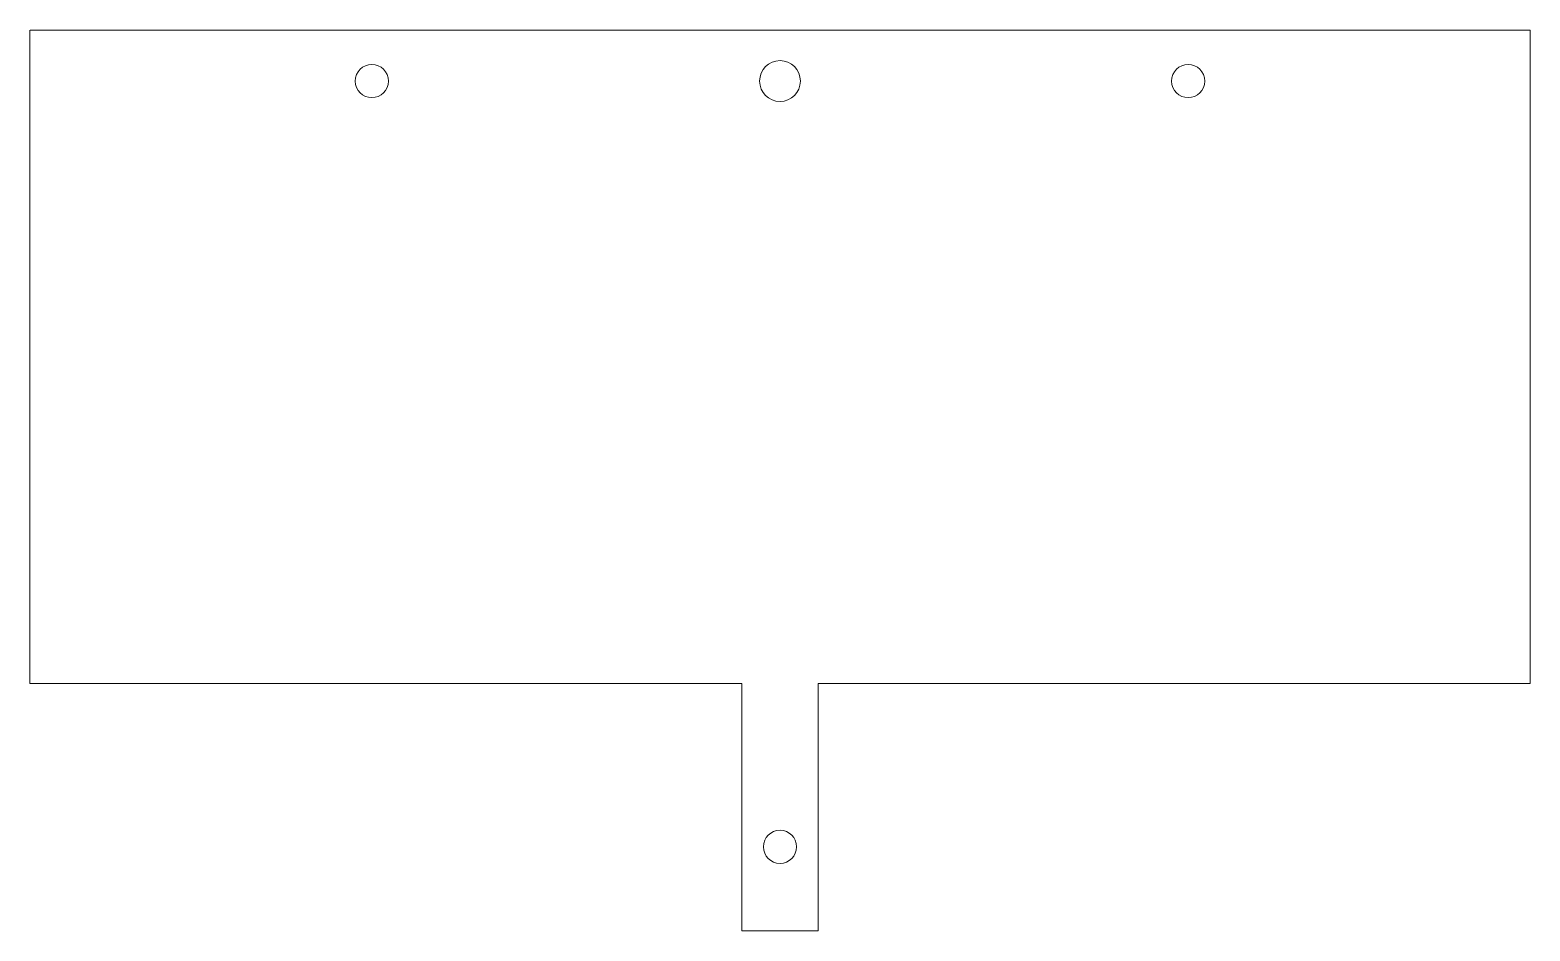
# Model space of a CAD drawing. Header units: inches. Extents: x -2.94 to 2.94, y -1.9 to 1.63.
import ezdxf

# ---------------------------------------------------------------- set-up
doc = ezdxf.new("R2010")
doc.units = ezdxf.units.IN
doc.header["$MEASUREMENT"] = 0

msp = doc.modelspace()

# ---------------------------------------------------------------- linework, layer by layer
at = {"color": 7, "linetype": 'Continuous', "lineweight": 15}
for p, q in [((2.94, 1.63), (-2.94, 1.63)), ((-2.94, 1.63), (-2.94, -0.93)), ((2.94, -0.93), (2.94, 1.63)), ((-2.94, -0.93), (-0.15, -0.93)), ((-0.15, -0.93), (-0.15, -1.9)), ((0.15, -1.9), (0.15, -0.93)), ((0.15, -0.93), (2.94, -0.93)), ((-0.15, -1.9), (0.15, -1.9))]:
    msp.add_line(p, q, dxfattribs=at)
for centre, radius in [((-1.6, 1.43), 0.065), ((0, 1.43), 0.08), ((1.6, 1.43), 0.065), ((0, -1.57), 0.065)]:
    msp.add_circle(centre, radius, dxfattribs=at)

doc.saveas('drawing.dxf')
